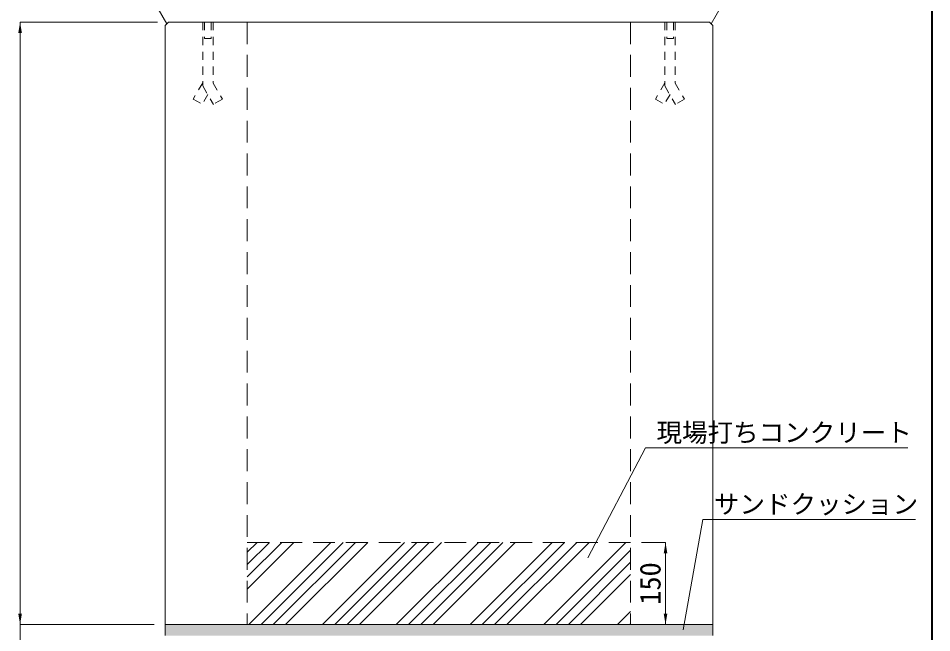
# Model space of a CAD drawing. Units: millimetres at full size; details may follow other scales. Extents: x 77366 to 106166, y -28085 to 6898.
# Drawn here: x 97597 to 99266, y -17644 to -16522 of the extents above; entities that cross this region are included whole.
import ezdxf
from ezdxf.enums import TextEntityAlignment as Align

# ---------------------------------------------------------------- set-up
doc = ezdxf.new("R2010")
doc.units = ezdxf.units.MM
doc.header["$LTSCALE"] = 50
doc.linetypes.add('USER1', pattern=[0.54, 0.3, -0.24])
doc.linetypes.add('USER2', pattern=[1.2, 0.8, -0.4])
for name, color, linetype, lineweight in [('ハッチング', 7, 'Continuous', 9), ('図枠', 7, 'Continuous', 5), ('寸法線', 7, 'Continuous', 13), ('引出線', 4, 'Continuous', 13), ('本体', 2, 'Continuous', 20), ('ｲﾝｻｰﾄ', 3, 'USER1', 9)]:
    doc.layers.add(name, color=color, linetype=linetype, lineweight=lineweight)
doc.layers.add('モルタル', color=7, linetype='Continuous')
doc.styles.add('ＭＳ ゴシック', font='')
doc.styles.get('ＭＳ ゴシック').set_extended_font_data('MS Gothic')

# ---------------------------------------------------------------- blocks, each defined once
blk = doc.blocks.new('filled_arrow')
at = {"color": 0, "linetype": 'Continuous', "lineweight": -2}
blk.add_solid([(7.5, 1.25), (0, 0), (7.5, -1.25)], dxfattribs=at)

msp = doc.modelspace()

# ---------------------------------------------------------------- hatches: boundary and pattern name
at = {"layer": 'ハッチング'}
h = msp.add_hatch(dxfattribs=at)
h.set_pattern_fill('USER', color=256, style=0, pattern_type=2)
h.set_pattern_definition([(45, (18875, -20395.54), (-67.35192, 67.35192), []), (45, (18897.45, -20395.54), (-67.35192, 67.35192), []), (45, (18919.9, -20395.54), (-67.35192, 67.35192), []), (45, (18942.35, -20395.54), (-67.35192, 67.35192), [])])
h.paths.add_polyline_path([(98015.8, -17479.22), (98015.8, -17629.22), (98715.8, -17629.22), (98715.8, -17479.22)])
at = {"layer": 'モルタル'}
msp.add_hatch(color=256, dxfattribs=at).paths.add_polyline_path([(98865.8, -17649.22), (98865.8, -17629.22), (97865.8, -17629.22), (97865.8, -17649.22)])

# ---------------------------------------------------------------- linework, layer by layer
at = {"layer": '図枠', "lineweight": 40}
msp.add_line((99265.8, -15405.36), (99265.8, -20945.36), dxfattribs=at)
at = {"layer": '寸法線'}
for p, q in [((97600.8, -17629.22), (97600.8, -16529.22)), ((97851.8, -16529.22), (97600.8, -16529.22)), ((98735.8, -17479.22), (98779.61, -17479.22)), ((98779.61, -17629.22), (98779.61, -17479.22)), ((97600.8, -17589.22), (97600.8, -17689.22)), ((97845.8, -17629.22), (97600.8, -17629.22)), ((97845.8, -17629.22), (97600.8, -17629.22)), ((98735.8, -17629.22), (98779.61, -17629.22))]:
    msp.add_line(p, q, dxfattribs=at)
at = {"layer": '引出線'}
for points in [[(97868.8, -16532.22), (97768.73, -16358.91), (97706.34, -16358.91)], [(98862.8, -16532.22), (98963.65, -16357.55), (99026.04, -16357.55)], [(98637.77, -17507.63), (98743.19, -17306.34), (99222.06, -17306.34)], [(98812.07, -17638.97), (98848.02, -17437.68), (99236.24, -17437.68)]]:
    msp.add_lwpolyline(points, dxfattribs=at)
at = {"layer": '本体'}
for p, q in [((97865.8, -16535.22), (97871.8, -16529.22)), ((97871.8, -16529.22), (98859.8, -16529.22)), ((98865.8, -16535.22), (98859.8, -16529.22)), ((97865.8, -16535.22), (97865.8, -17629.22)), ((98865.8, -16535.22), (98865.8, -17629.22)), ((97865.8, -17629.22), (98865.8, -17629.22)), ((97865.8, -17629.22), (98865.8, -17629.22)), ((97865.8, -17629.22), (97865.8, -17649.22)), ((98865.8, -17629.22), (98865.8, -17649.22))]:
    msp.add_line(p, q, dxfattribs=at)
at = {"layer": '本体', "linetype": 'USER2', "lineweight": 9}
for p, q in [((98015.8, -16529.22), (98015.8, -17629.22)), ((98715.8, -16529.22), (98715.8, -17629.22)), ((98015.8, -17479.22), (98715.8, -17479.22))]:
    msp.add_line(p, q, dxfattribs=at)
at = {"layer": 'ｲﾝｻｰﾄ'}
for p, q in [((97934.3, -16529.22), (97934.3, -16645.7)), ((97934.3, -16529.22), (97953.3, -16529.22)), ((97937.72, -16529.22), (97937.72, -16559.22)), ((97949.88, -16529.22), (97949.88, -16559.22)), ((97953.3, -16529.22), (97953.3, -16640.61)), ((98778.3, -16529.22), (98778.3, -16645.7)), ((98778.3, -16529.22), (98797.3, -16529.22)), ((98781.72, -16529.22), (98781.72, -16559.22)), ((98793.88, -16529.22), (98793.88, -16559.22)), ((98797.3, -16529.22), (98797.3, -16640.61)), ((97937.72, -16559.22), (97949.88, -16559.22)), ((98781.72, -16559.22), (98793.88, -16559.22)), ((97934.3, -16639.9), (97917.08, -16669.72)), ((97934.3, -16645.7), (97953.75, -16679.4)), ((97953.3, -16640.61), (97970.21, -16669.9)), ((98778.3, -16639.9), (98761.08, -16669.72)), ((98778.3, -16645.7), (98797.75, -16679.4)), ((98797.3, -16640.61), (98814.21, -16669.9)), ((97943.8, -16661.45), (97933.53, -16679.22)), ((98787.8, -16661.45), (98777.53, -16679.22)), ((97917.08, -16669.72), (97933.53, -16679.22)), ((97970.21, -16669.9), (97953.75, -16679.4)), ((98761.08, -16669.72), (98777.53, -16679.22)), ((98814.21, -16669.9), (98797.75, -16679.4))]:
    msp.add_line(p, q, dxfattribs=at)

# ---------------------------------------------------------------- block references
at = {"layer": '寸法線', "xscale": 2.67, "yscale": 2.67}
for p, rotation in [((97600.8, -16529.22), 270), ((98779.61, -17479.22), 270), ((97600.8, -17629.22), 90), ((97600.8, -17629.22), 90), ((98779.61, -17629.22), 90)]:
    msp.add_blockref('filled_arrow', p, dxfattribs=dict(at, rotation=rotation))
at = {"layer": '引出線', "xscale": 0.133, "yscale": 0.133}
for p, rotation in [((97868.8, -16532.22), 120), ((98862.8, -16532.22), 60), ((98637.77, -17507.63), 62.4), ((98812.07, -17638.97), 79.9)]:
    msp.add_blockref('filled_arrow', p, dxfattribs=dict(at, rotation=rotation))

# ---------------------------------------------------------------- texts
at = {"layer": '寸法線', "style": 'ＭＳ ゴシック'}
msp.add_text('150', height=37.98, rotation=90, dxfattribs=at).set_placement((98751.61, -17554.22), align=Align.MIDDLE_CENTER)
at = {"layer": '引出線', "style": 'ＭＳ ゴシック'}
for s, p in [('現場打ちコンクリート', (98763.19, -17261.49)), ('サンドクッション', (98868.02, -17392.28))]:
    msp.add_text(s, height=34.18, dxfattribs=at).set_placement(p, align=Align.TOP_LEFT)

doc.saveas('drawing.dxf')
